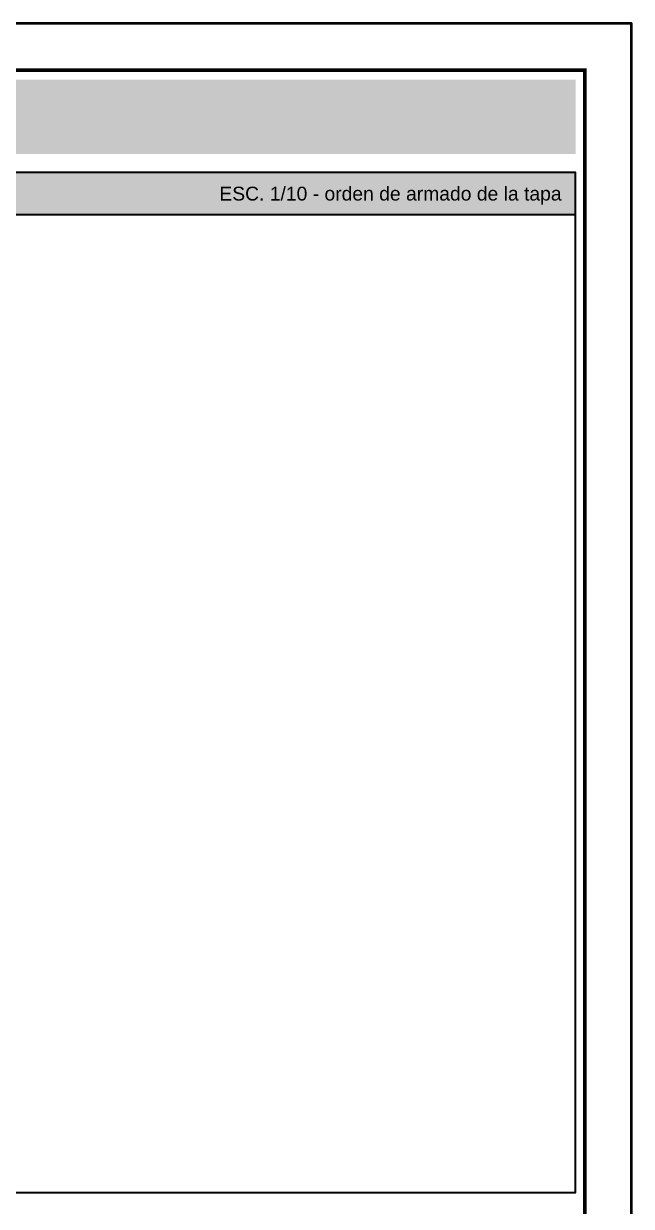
# Model space of a CAD drawing. Header units: metres. Extents: x 349122 to 349453, y 9281252 to 9281971.
# Drawn here: x 349269.104 to 349270.41, y 9281655.19 to 9281657.73 of the extents above; entities that cross this region are included whole.
import ezdxf
from ezdxf.enums import TextEntityAlignment as Align

# ---------------------------------------------------------------- set-up
doc = ezdxf.new("R2010")
doc.units = ezdxf.units.M
doc.header["$LTSCALE"] = 0.25
doc.layers.add('MARCO', color=7, linetype='CONTINUOUS', lineweight=50)
doc.layers.add('PANEL-FONDO', color=5, linetype='CONTINUOUS', lineweight=13)
doc.layers.add('PANEL', color=5, linetype='CONTINUOUS', lineweight=35, true_color=0x1f4e79)
doc.layers.add('TEXTOS', color=7, linetype='CONTINUOUS')
doc.styles.get("Standard").update_dxf_attribs({"font": 'arial.ttf'})

msp = doc.modelspace()

# ---------------------------------------------------------------- linework, layer by layer
at = {"layer": 'MARCO'}
msp.add_lwpolyline([(349262, 9281651.79), (349270.41, 9281651.79), (349270.41, 9281657.73), (349262, 9281657.73)], close=True, dxfattribs=at)
at = {"layer": 'MARCO', "const_width": 0.008}
msp.add_lwpolyline([(349262.25, 9281651.89), (349270.31, 9281651.89), (349270.31, 9281657.63), (349262.25, 9281657.63)], close=True, dxfattribs=at)
at = {"layer": 'PANEL'}
msp.add_line((349266.3, 9281657.32), (349270.29, 9281657.32), dxfattribs=at)
msp.add_lwpolyline([(349266.3, 9281655.22), (349270.29, 9281655.22), (349270.29, 9281657.41), (349266.3, 9281657.41)], close=True, dxfattribs=at)
at = {"layer": 'PANEL-FONDO', "true_color": 0x1f4e79}
msp.add_solid([(349262.27, 9281657.45), (349270.29, 9281657.45), (349262.27, 9281657.61), (349270.29, 9281657.61)], dxfattribs=at)
at = {"layer": 'PANEL-FONDO', "true_color": 0xebf1f8}
msp.add_solid([(349266.3, 9281657.32), (349270.29, 9281657.32), (349266.3, 9281657.41), (349270.29, 9281657.41)], dxfattribs=at)

# ---------------------------------------------------------------- texts
at = {"layer": 'TEXTOS'}
msp.add_text('ESC. 1/10 - orden de armado de la tapa', height=0.0297, dxfattribs=at).set_placement((349270.26, 9281657.365), align=Align.MIDDLE_RIGHT)

doc.saveas('drawing.dxf')
